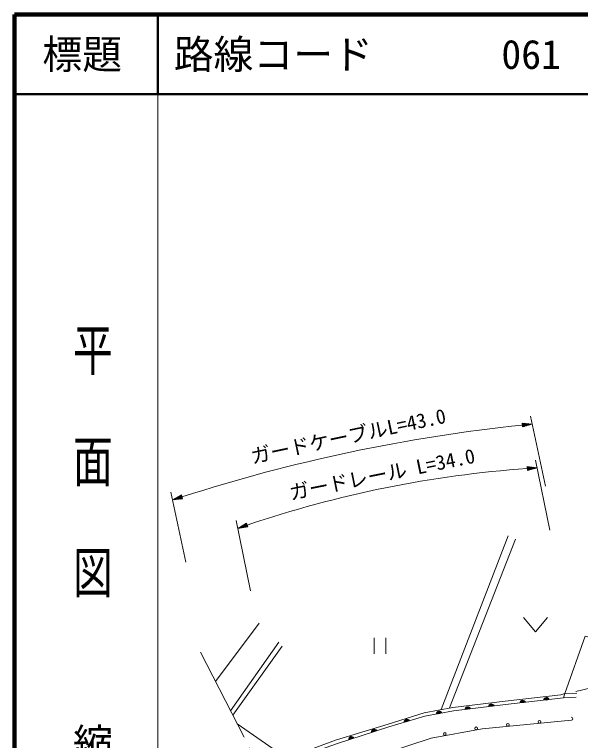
# Model space of a CAD drawing. Units: millimetres, scale not verified. Extents: x 40000 to 680000, y 20000 to 380000.
# Drawn here: x 40000 to 111079, y 288794 to 380000 of the extents above; entities that cross this region are included whole.
import ezdxf
from ezdxf.enums import TextEntityAlignment as Align

# ---------------------------------------------------------------- set-up
doc = ezdxf.new("R2010")
doc.units = ezdxf.units.MM
doc.header["$LTSCALE"] = 1000
doc.linetypes.add('CHAIN', pattern=[18.5, 12, -1.5, 3.5, -1.5])
for name, color, linetype, lineweight in [('M-BGD', 7, 'Continuous', 13), ('M-BMK', 2, 'CHAIN', 13), ('M-STR-HTXT', 7, 'Continuous', 13), ('M-TTL', 2, 'Continuous', 140), ('M-TTL-BAND', 7, 'Continuous', 13), ('M-TTL-LINE', 7, 'Continuous', 50)]:
    doc.layers.add(name, color=color, linetype=linetype, lineweight=lineweight)
doc.layers.add('M-TTL-TXT', color=7, linetype='Continuous')
doc.styles.add('@ＭＳ ゴシック', font='')
doc.styles.add('ＭＳ ゴシック', font='')
doc.styles.get('@ＭＳ ゴシック').set_extended_font_data('@MS Gothic')
doc.styles.get('ＭＳ ゴシック').set_extended_font_data('MS Gothic')

msp = doc.modelspace()

# ---------------------------------------------------------------- linework, layer by layer
at = {"layer": 'M-BGD'}
for p, q in [((93562, 292671), (102012, 314518)), ((102927, 314088), (94640, 292875)), ((103920, 304251), (105420, 302451)), ((105420, 302451), (106920, 304251)), ((65239, 296198), (70732, 303542)), ((67125, 292518), (73208, 301129)), ((85152, 301696), (85152, 299696)), ((86652, 301696), (86652, 299696)), ((67411, 291961), (73603, 300645)), ((109105, 294707), (110618, 294752)), ((112431, 295402), (110480, 294963)), ((110542, 294223), (108943, 294133)), ((67966, 290879), (74223, 286555))]:
    msp.add_line(p, q, dxfattribs=at)
for points in [[(116758, 310616), (113637, 301413), (111663, 301916), (109105, 294707)], [(109105, 294707), (108595, 294542), (101626, 293742), (95044, 292951), (91438, 292271), (86941, 290859), (80294, 288815), (74223, 286555)], [(109105, 294707), (108943, 294133), (101678, 293299), (95112, 292509), (91542, 291836), (87021, 290509), (80437, 288392), (74419, 286248)], [(109943, 291330), (98749, 290253), (92309, 289096), (77296, 284163)]]:
    msp.add_lwpolyline(points, dxfattribs=at)
for centre in [(105943, 291146), (97972, 290317), (101961, 290763), (94035, 289609)]:
    msp.add_circle(centre, 175, dxfattribs=at)
for centre, radius, start, end in [((103826, 293491), 354, 15.34714, 177.75231), ((103826, 293491), 283, 17.57117, 175.52827), ((103826, 293491), 212, 21.3175, 171.78195), ((106807, 293833), 354, 15.34714, 177.75231), ((106807, 293833), 283, 17.57117, 175.52827), ((106807, 293833), 212, 21.3175, 171.78195), ((106807, 293833), 142, 29.02923, 164.07022), ((106807, 293833), 100, 39.34689, 153.75256), ((96912, 292671), 354, 15.65253, 178.05771), ((96912, 292671), 283, 17.87657, 175.83367), ((96912, 292671), 212, 21.62289, 172.08734), ((96912, 292671), 142, 29.33462, 164.37561), ((99891, 293029), 354, 15.65253, 178.05771), ((99891, 293029), 283, 17.87657, 175.83367), ((99891, 293029), 212, 21.62289, 172.08734), ((99891, 293029), 142, 29.33462, 164.37561), ((99891, 293029), 100, 39.65229, 154.05795), ((103826, 293491), 142, 29.02923, 164.07022), ((103826, 293491), 100, 39.34689, 153.75256), ((93337, 292120), 354, 19.46921, 181.87439), ((93337, 292120), 283, 21.69325, 179.65035), ((93337, 292120), 212, 25.43957, 175.90402), ((93337, 292120), 142, 33.1513, 168.19229), ((93337, 292120), 100, 43.46897, 157.87463), ((96912, 292671), 100, 39.65229, 154.05795), ((89297, 291121), 354, 25.16233, 187.56751), ((89297, 291121), 283, 27.38637, 185.34347), ((89297, 291121), 212, 31.13269, 181.59714), ((89297, 291121), 142, 38.84442, 173.88541), ((89297, 291121), 100, 49.16209, 163.56775), ((109925, 291516), 188, 275.49232, 95.49232), ((85174, 289858), 354, 26.62135, 189.02653), ((85174, 289858), 283, 28.84539, 186.80249), ((85174, 289858), 212, 32.59172, 183.05617), ((82318, 288940), 354, 26.62135, 189.02653), ((82318, 288940), 283, 28.84539, 186.80249), ((82318, 288940), 212, 32.59172, 183.05617), ((85174, 289858), 142, 40.30345, 175.34444), ((85174, 289858), 100, 50.62111, 165.02677), ((82318, 288940), 142, 40.30345, 175.34444), ((82318, 288940), 100, 50.62111, 165.02677)]:
    msp.add_arc(centre, radius, start, end, dxfattribs=at)
at = {"layer": 'M-BMK'}
msp.add_line((63348, 299886), (73784, 279532), dxfattribs=at)
at = {"layer": 'M-STR-HTXT'}
for p, q in [((106669, 320725), (104808, 329530)), ((105015, 328552), (103746, 328678)), ((103746, 328678), (103796, 328180)), ((104000, 328653), (103751, 328628)), ((103756, 328578), (104254, 328628)), ((104507, 328602), (103761, 328529)), ((103766, 328479), (104761, 328577)), ((105015, 328552), (103771, 328429)), ((103776, 328379), (104771, 328478)), ((104527, 328403), (103781, 328330)), ((105015, 328552), (103796, 328180)), ((103786, 328280), (104283, 328329)), ((104039, 328255), (103791, 328230)), ((107224, 315203), (105439, 324024)), ((105637, 323044), (104374, 323216)), ((104374, 323216), (104405, 322717)), ((104627, 323181), (104377, 323166)), ((104381, 323116), (104880, 323147)), ((105132, 323113), (104384, 323066)), ((104387, 323016), (105385, 323079)), ((105637, 323044), (104390, 322966)), ((104393, 322916), (105391, 322979)), ((105145, 322913), (104396, 322866)), ((105637, 323044), (104405, 322717)), ((104399, 322817), (104898, 322848)), ((104652, 322782), (104402, 322767)), ((61497, 311181), (59637, 319987)), ((59843, 319008), (60953, 319636)), ((59843, 319008), (61031, 319399)), ((61015, 319446), (60065, 319134)), ((61046, 319351), (60096, 319039)), ((60287, 319260), (60999, 319494)), ((60350, 319070), (61062, 319304)), ((60984, 319541), (60509, 319385)), ((61078, 319256), (60603, 319100)), ((60731, 319511), (60968, 319589)), ((61109, 319161), (60953, 319636)), ((59843, 319008), (61109, 319161)), ((60856, 319131), (61093, 319209)), ((69623, 307597), (67838, 316418)), ((68036, 315438), (69134, 316087)), ((68036, 315438), (69216, 315851)), ((68036, 315438), (69299, 315615)), ((69200, 315898), (68256, 315568)), ((69233, 315804), (68289, 315473)), ((68475, 315697), (69183, 315945)), ((68541, 315509), (69249, 315757)), ((69167, 315993), (68695, 315827)), ((69266, 315709), (68794, 315544)), ((68914, 315957), (69150, 316040)), ((69046, 315580), (69282, 315662)), ((69299, 315615), (69134, 316087))]:
    msp.add_line(p, q, dxfattribs=at)
for centre, radius, start, end in [((125772, 118633), 210943, 95.98677, 107.8731), ((114375, 183108), 140209, 94.08382, 108.78826)]:
    msp.add_arc(centre, radius, start, end, dxfattribs=at)
at = {"layer": 'M-TTL'}
for p, q in [((40000, 380000), (40000, 20000)), ((680000, 380000), (40000, 380000))]:
    msp.add_line(p, q, dxfattribs=at)
at = {"layer": 'M-TTL-BAND'}
msp.add_line((58000, 370000), (58000, 20000), dxfattribs=at)
at = {"layer": 'M-TTL-LINE'}
for p, q in [((58000, 380000), (58000, 370000)), ((40000, 370000), (680000, 370000))]:
    msp.add_line(p, q, dxfattribs=at)

# ---------------------------------------------------------------- texts
at = {"layer": 'M-STR-HTXT', "style": 'ＭＳ ゴシック'}
for s, rotation, p in [('ガードケーブルL=43.0', 11.93, (82217, 325600)), ('ガードレール L=34.0', 11.436, (86456, 320812))]:
    msp.add_text(s, height=1833, rotation=rotation, dxfattribs=at).set_placement(p, align=Align.BOTTOM_CENTER)
at = {"layer": 'M-TTL-BAND', "style": '@ＭＳ ゴシック', "width": 1.4}
msp.add_text('平  面  図', height=3666, rotation=270, dxfattribs=at).set_placement((49777, 306475), align=Align.MIDDLE_RIGHT)
at = {"layer": 'M-TTL-BAND', "style": '@ＭＳ ゴシック'}
msp.add_text('縮尺千分の一', height=3666, rotation=270, dxfattribs=at).set_placement((49777, 261030), align=Align.MIDDLE_RIGHT)
at = {"layer": 'M-TTL-TXT', "style": 'ＭＳ ゴシック'}
msp.add_text('標題', height=3666, dxfattribs=at).set_placement((48500, 375000), align=Align.MIDDLE_CENTER)
for s, p in [('路線コード', (60000, 375000)), ('061', (101142, 375000))]:
    msp.add_text(s, height=3666, dxfattribs=at).set_placement(p, align=Align.MIDDLE_LEFT)

doc.saveas('drawing.dxf')
